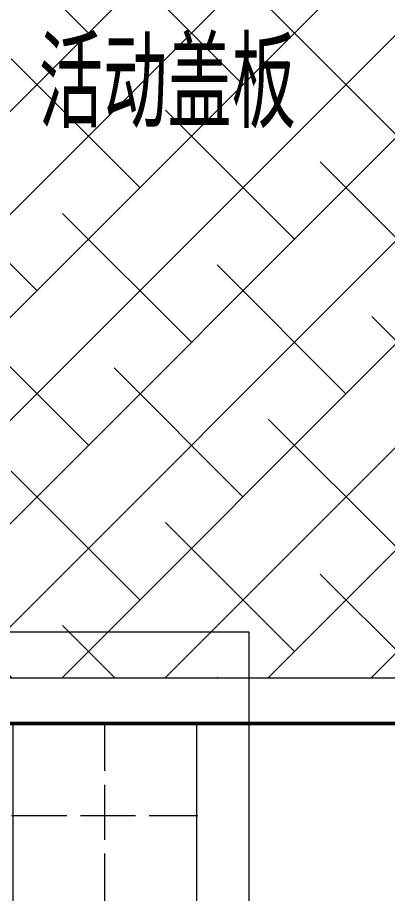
# Model space of a CAD drawing. Header units: millimetres. Extents: x 163705 to 1616509, y 81827 to 302547.
# Drawn here: x 252528 to 253334, y 145290 to 147198 of the extents above; entities that cross this region are included whole.
import ezdxf

# ---------------------------------------------------------------- set-up
doc = ezdxf.new("R2010")
doc.units = ezdxf.units.MM
doc.header["$LTSCALE"] = 10
doc.linetypes.add('ACAD_ISO02W100', pattern=[15, 12, -3])
for name, color, linetype, lineweight in [('1-填充', 8, 'Continuous', 18), ('1-虚线', 8, 'ACAD_ISO02W100', 0), ('1-设备轮廓', 2, 'Continuous', 18), ('1-钢构', 6, 'Continuous', 0)]:
    doc.layers.add(name, color=color, linetype=linetype, lineweight=lineweight)
doc.styles.add('HZ', font='gbenor.shx', dxfattribs={"bigfont": 'gbcbig.shx'})

# ---------------------------------------------------------------- blocks, each defined once
blk = doc.blocks.new('A$C5A5F0ED2')
at = {"layer": '1-填充'}
h = blk.add_hatch(dxfattribs=at)
h.set_pattern_fill('ANSI38', color=256, scale=50)
h.paths.add_polyline_path([(100, 100), (5900, 100), (5900, 1900), (100, 1900)])
h.paths.add_polyline_path([(675, 1000, 1), (1325, 1000, 1)], flags=16)
h.paths.add_polyline_path([(3325, 1000, 0.677608), (2764.3, 776.2, 0.677608)], flags=16)
h.paths.add_polyline_path([(5325, 1000, 0.677608), (4764.3, 776.2, 0.677608)], flags=16)
for points in [[(0, 0), (6000, 0), (6000, 2000), (0, 2000)], [(100, 100), (5900, 100), (5900, 1900), (100, 1900)]]:
    blk.add_lwpolyline(points, close=True, dxfattribs=at)
at = {"insert": (1646.2, 1491.9), "char_height": 194.57, "attachment_point": 1, "style": 'HZ'}
blk.add_mtext_dynamic_manual_height_columns('活动盖板', width=794.191, gutter_width=972.9, heights=[0], dxfattribs=at)
blk = doc.blocks.new('A$C7121566b')
at = {"layer": '1-设备轮廓', "lineweight": 50, "ltscale": 5}
blk.add_lwpolyline([(4499.7, 5100.1), (47799.6, 5100.1)], dxfattribs=at)
blk.add_blockref('A$C5A5F0ED2', (40999.7, 5100.1))
blk = doc.blocks.new('A$C19db9e50')
for p, q in [((-41.7, 184.4), (-41.7, 590.4)), ((161.3, 387.4), (-244.7, 387.4))]:
    blk.add_line(p, q)
at = {"layer": '1-钢构', "lineweight": 0}
for points in [[(358.3, 701.4), (358.3, -608.6), (-441.7, -608.6), (-441.7, 701.4)], [(158.3, 587.4), (158.3, 187.4), (-241.7, 187.4), (-241.7, 587.4)]]:
    blk.add_lwpolyline(points, close=True, dxfattribs=at)
blk.add_circle((-41.7, -333.6), 150, dxfattribs=at)
blk = doc.blocks.new('G$C126DDED6')
at = {"layer": '1-虚线', "rotation": 90}
blk.add_blockref('A$C19db9e50', (701.4, 3737.3), dxfattribs=at)
blk = doc.blocks.new('A$C790c3438')
at = {"layer": '1-设备轮廓', "rotation": 180}
blk.add_blockref('G$C126DDED6', (7887.5, 10149.1), dxfattribs=at)

msp = doc.modelspace()

# ---------------------------------------------------------------- block references
for name, p in [('A$C790c3438', (245144.313, 139006.156)), ('A$C7121566b', (209928.183, 140559.499))]:
    msp.add_blockref(name, p)

doc.saveas('drawing.dxf')
